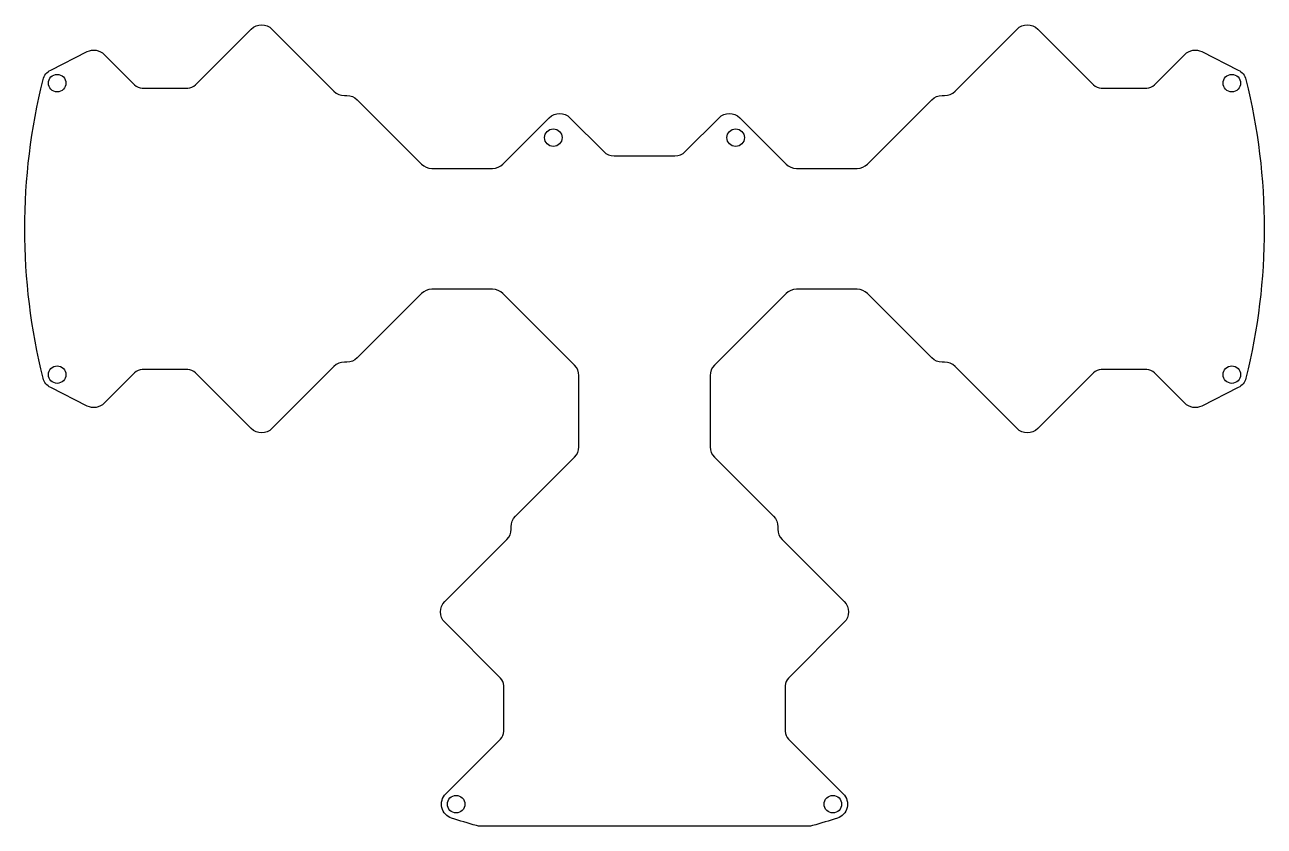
# Model space of a CAD drawing. Header units: millimetres. Extents: x -85 to 85, y -82 to 28.
import ezdxf

# ---------------------------------------------------------------- set-up
doc = ezdxf.new("R2010")
doc.units = ezdxf.units.MM
doc.layers.get('0').update_dxf_attribs({"linetype": 'CONTINUOUS'})

msp = doc.modelspace()

# ---------------------------------------------------------------- linework, layer by layer
msp.add_lwpolyline([(74.12, 23.91, -0.322823), (76.43, 24.29), (81.45, 21.77, -0.219417), (82.5, 20.47, -0.122188), (82.5, -20.47, -0.219417), (81.45, -21.77), (76.43, -24.29, -0.322823), (74.12, -23.91), (69.94, -19.74, 0.198912), (68.88, -19.3), (62.64, -19.3, 0.198912), (61.58, -19.74), (53.93, -27.39, -0.414214), (51.1, -27.39), (42.59, -18.87, 0.198912), (41.17, -18.28), (40.83, -18.28, -0.198912), (39.41, -17.7), (30.59, -8.87, 0.198912), (29.17, -8.28), (20.83, -8.28, 0.198912), (19.41, -8.87), (9.59, -18.7, 0.198912), (9, -20.11), (9, -29.89, 0.198912), (9.59, -31.3), (17.7, -39.41, -0.198912), (18.28, -40.83), (18.28, -41.17, 0.198912), (18.87, -42.59), (27.39, -51.1, -0.414214), (27.39, -53.93), (19.74, -61.58, 0.198912), (19.3, -62.64), (19.3, -68.88, 0.198912), (19.74, -69.94), (27.26, -77.46, -0.559223), (26.46, -80.78, -0.010496), (23.05, -81.81, -0.068764), (22.51, -81.89), (-22.51, -81.89, -0.068764), (-23.05, -81.81, -0.010496), (-26.46, -80.78, -0.559223), (-27.26, -77.46), (-19.74, -69.94, 0.198912), (-19.3, -68.88), (-19.3, -62.64, 0.198912), (-19.74, -61.58), (-27.39, -53.93, -0.414214), (-27.39, -51.1), (-18.87, -42.59, 0.198912), (-18.28, -41.17), (-18.28, -40.83, -0.198912), (-17.7, -39.41), (-9.59, -31.3, 0.198912), (-9, -29.89), (-9, -20.11, 0.198912), (-9.59, -18.7), (-19.41, -8.87, 0.198912), (-20.83, -8.28), (-29.17, -8.28, 0.198912), (-30.59, -8.87), (-39.41, -17.7, -0.198912), (-40.83, -18.28), (-41.17, -18.28, 0.198912), (-42.59, -18.87), (-51.1, -27.39, -0.414214), (-53.93, -27.39), (-61.58, -19.74, 0.198912), (-62.64, -19.3), (-68.88, -19.3, 0.198912), (-69.94, -19.74), (-74.12, -23.91, -0.322823), (-76.43, -24.29), (-81.45, -21.77, -0.219417), (-82.5, -20.47, -0.122188), (-82.5, 20.47, -0.219417), (-81.45, 21.77), (-76.43, 24.29, -0.322823), (-74.12, 23.91), (-69.94, 19.74, 0.198912), (-68.88, 19.3), (-62.64, 19.3, 0.198912), (-61.58, 19.74), (-53.93, 27.39, -0.414214), (-51.1, 27.39), (-42.59, 18.87, 0.198912), (-41.17, 18.28), (-40.83, 18.28, -0.198912), (-39.41, 17.7), (-30.59, 8.87, 0.198912), (-29.17, 8.28), (-20.83, 8.28, 0.198912), (-19.41, 8.87), (-13.06, 15.23, -0.414214), (-10.23, 15.23), (-5.59, 10.59, 0.198912), (-4.17, 10), (4.17, 10, 0.198912), (5.59, 10.59), (10.23, 15.23, -0.414214), (13.06, 15.23), (19.41, 8.87, 0.198912), (20.83, 8.28), (29.17, 8.28, 0.198912), (30.59, 8.87), (39.41, 17.7, -0.198912), (40.83, 18.28), (41.17, 18.28, 0.198912), (42.59, 18.87), (51.1, 27.39, -0.414214), (53.93, 27.39), (61.58, 19.74, 0.198912), (62.64, 19.3), (68.88, 19.3, 0.198912), (69.94, 19.74)], format="xyb", close=True)
for centre in [(-80.56, 19.98), (80.56, 19.98), (-12.5, 12.5), (12.5, 12.5), (-80.56, -19.98), (80.56, -19.98), (-25.84, -78.87), (25.84, -78.87)]:
    msp.add_circle(centre, 1.2)

doc.saveas('drawing.dxf')
